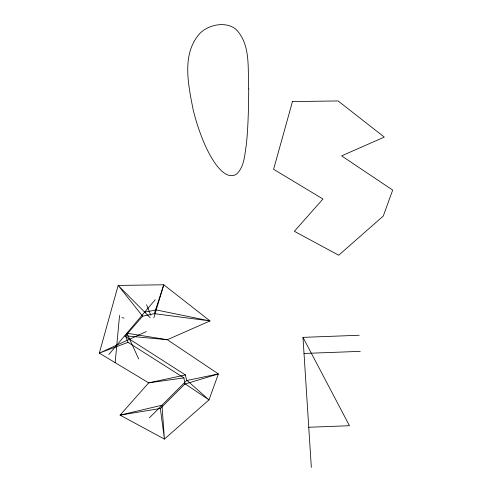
<?xml version="1.0" encoding="UTF-8"?>
<svg xmlns="http://www.w3.org/2000/svg" width="492" height="492" viewBox="0 0 492 492"><rect width="100%" height="100%" fill="white"/><g stroke="black" fill="none" stroke-linecap="round" stroke-linejoin="round"><path stroke-width="0.74" d="M115.159 362.666L119.556 315.421M153.873 317.66L163.793 284.782L118.166 285.434L99.316 353.127L148.676 382.85L183.953 377.887L184.851 384.074L160.343 408.477L120.066 415.131L148.676 382.85L185.429 374.959L186.634 380.537L149.377 417.843M125.534 335.821L142.637 316.19L154.322 313.656L163.793 284.782L209.998 320.932L167.317 339.714L125.534 335.821L128.031 342.352L183.953 377.887M108.806 354.541L155.183 299.745M146.327 331.54L99.316 353.127L128.031 342.352M184.851 384.074L218.393 373.926L208.995 399.885L164.414 439.079L120.066 415.131L161.991 405.217L164.414 439.079L160.343 408.477M186.634 380.537L218.393 373.926L167.317 339.714L126.856 333.213L138.695 358.951M144.673 312.162L156.204 309.935L209.998 320.932L154.322 313.656M311.325 467.4L302.986 337.364L359.221 335.261M304.019 353.459L360.255 351.356M308.755 427.253L349.468 425.728L302.986 337.364M122.078 317.647L123.984 318.084M124.784 336.116L185.429 374.959M185.392 384.043L208.995 399.885L187.157 380.556M150.177 317.709L118.166 285.434L142.637 316.19M146.561 304.776L150.853 315.292M248.724 88.978C248.515 107.545 248.288 126.155 246.344 144.636C244.604 154.752 244.536 167.12 236.197 174.377C228.128 178.99 220.324 170.343 215.914 164.433C207.778 153.043 202.483 139.925 198.018 126.745A225.336 218.454 26.8 0 1 193.215 109.987C188.344 85.073 181.019 53.075 200.656 32.601A32.128 31.144 26.8 0 1 207.864 27.81C214.979 24.52 223.509 23.327 230.933 26.304A19.514 18.917 26.8 0 1 235.92 29.286C251.172 44.735 247.525 69.138 248.724 88.978M292.457 101.598L273.607 169.291L322.967 199.008L294.357 231.295L338.705 255.237L383.286 216.043L392.684 190.09L341.608 155.878L384.289 137.096L338.084 100.946L292.457 101.598"/></g></svg>
